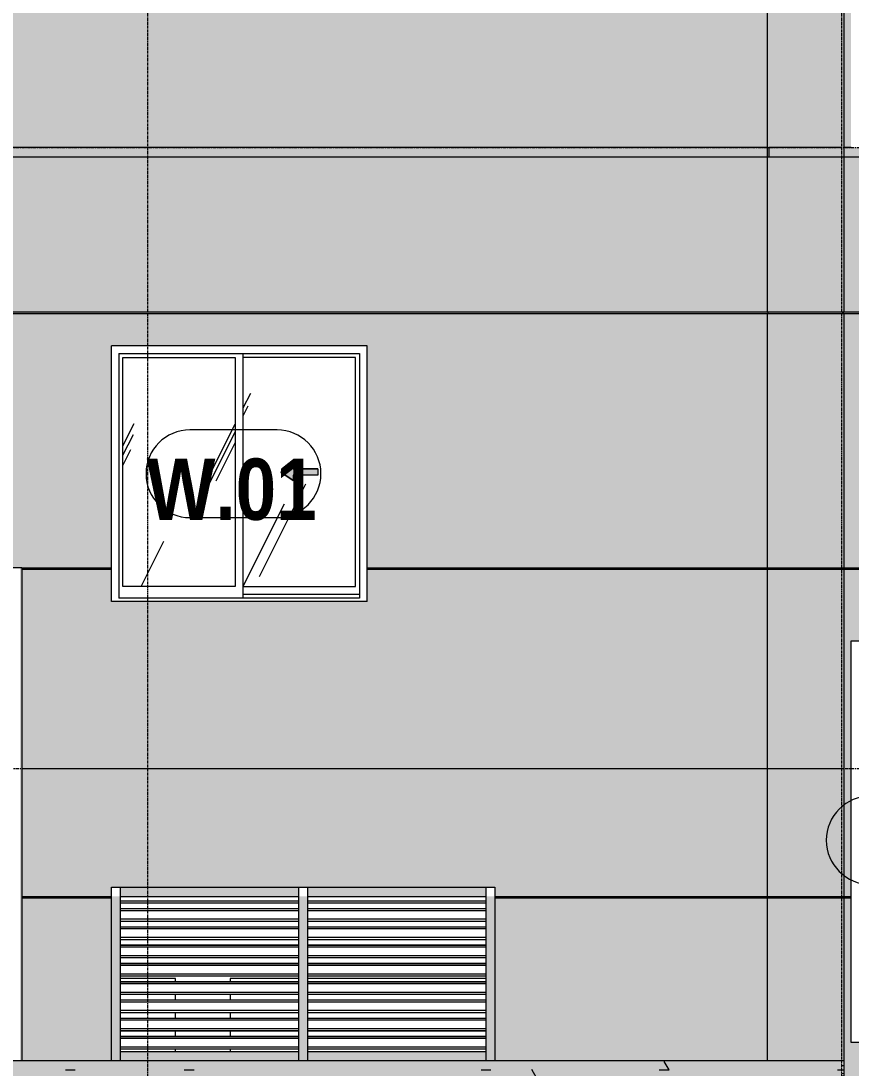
# Model space of a CAD drawing. Header units: millimetres. Extents: x -134153 to 99383, y -5233 to 35400.
# Drawn here: x -122747 to -118203, y 560 to 6294 of the extents above; entities that cross this region are included whole.
import ezdxf

# ---------------------------------------------------------------- set-up
doc = ezdxf.new("R2010")
doc.units = ezdxf.units.MM
for name, pattern in [('1 NÉT CALL OUT', [6, 3, -3]), ('Centre', [31.75, 6.35, -4.7625, 15.875, -4.7625]), ('Grid Line', [22.225, 12.7, -3.175, 3.175, -3.175])]:
    doc.linetypes.add(name, pattern=pattern)
for name, color, linetype, lineweight in [('A-DETL-GENF', 92, 'Continuous', 9), ('A-DETL-GENF-1', 92, '1 NÉT CALL OUT', 9), ('A-DOOR-IDEN', 31, 'Continuous', 9), ('A-FLOR-LEVL-2', 51, 'Centre', 9), ('A-GLAZ', 151, 'Continuous', 9), ('A-GLAZ-3', 7, '1 NÉT CALL OUT', 9), ('A-GLAZ-CWMG', 51, 'Continuous', 9), ('A-GLAZ-IDEN', 152, 'Continuous', 9), ('A-WALL', 113, 'Continuous', 9), ('A-WALL-PATT', 111, 'Continuous', 9), ('A-WALL-PATT-2', 111, 'Continuous', 5), ('I-WALL', 2, 'Continuous', 9), ('S-GRID-1', 1, 'Grid Line', 9)]:
    doc.layers.add(name, color=color, linetype=linetype, lineweight=lineweight)
doc.styles.add('Arial_B_1', font='arialbd_0.ttf', dxfattribs={"width": 0.85, "height": 336})
pattern_1 = [(63.435, (-79954.8, 1311.3), (-0.002, 1625.6), [567.96, -3066.99]), (63.435, (-81580.4, 1311.3), (-0.002, 1625.6), [567.96, -3066.99]), (63.435, (-79176.65, 1625.35), (-0.002, 1625.6), [567.96, -3066.99]), (63.435, (-80802.25, 1625.35), (-0.002, 1625.6), [567.96, -3066.99]), (63.435, (-79294.4, 1514.5), (-0.002, 1625.6), [567.96, -3066.99]), (63.435, (-80920, 1514.5), (-0.002, 1625.6), [567.96, -3066.99]), (63.435, (-79414.5, 2149.4), (-0.002, 1625.6), [276.055, -3358.896]), (63.435, (-81040.1, 2149.4), (-0.002, 1625.6), [276.055, -3358.896]), (63.435, (-79493, 2051.15), (-0.002, 1625.6), [567.96, -3066.99]), (63.435, (-81118.6, 2051.15), (-0.002, 1625.6), [567.96, -3066.99]), (63.435, (-79479.15, 2121.7), (-0.002, 1625.6), [567.96, -3066.99]), (63.435, (-81104.76, 2121.7), (-0.002, 1625.6), [567.96, -3066.99]), (63.435, (-80135, 1812.2), (-0.002, 1625.6), [567.96, -3066.99]), (63.435, (-81760.6, 1812.2), (-0.002, 1625.6), [567.96, -3066.99]), (63.435, (-80121.15, 1895.35), (-0.002, 1625.6), [567.96, -3066.99]), (63.435, (-81746.75, 1895.35), (-0.002, 1625.6), [567.96, -3066.99]), (63.435, (-80117.4, 1955.3), (-0.002, 1625.6), [567.96, -3066.99]), (63.435, (-81743, 1955.3), (-0.002, 1625.6), [567.96, -3066.99])]
pattern_2 = [(0, (-81864.44, 1200), (1300.48, 325.12), [53.645, -921.715, 53.645, -6123.635]), (0, (-81864.44, 1200), (1300.48, 325.12), [-1029.005, -921.715, 53.645, -1897.075, -3251.2]), (0, (-81864.44, 1200), (1300.48, 325.12), [-3901.44, 53.645, -921.715, 53.645, -2222.195]), (0, (-81864.44, 1200), (1300.48, 325.12), [-4930.445, -596.595, 53.645, -1571.955]), (120, (-81376.76, 1362.56), (-931.8022, 963.6887), [53.645, -921.715, -6177.28]), (120, (-81376.76, 1362.56), (-931.8022, 963.6887), [-975.36, 53.645, -921.715, -5201.92]), (120, (-81376.76, 1362.56), (-931.8022, 963.6887), [-1950.72, 53.645, -1897.075, -3251.2]), (120, (-81376.76, 1362.56), (-931.8022, 963.6887), [-3901.44, 53.645, -921.715, -2275.84]), (120, (-81376.76, 1362.56), (-931.8022, 963.6887), [-4876.8, 53.645, -596.595, -1625.6]), (120, (-81376.76, 1362.56), (-931.8022, 963.6887), [-5527.04, 53.645, -1571.955]), (240, (-81214.2, 2012.8), (-368.6778, -1288.8087), [53.645, -921.715, -6177.28]), (240, (-81214.2, 2012.8), (-368.6778, -1288.8087), [-975.36, 53.645, -921.715, -5201.92]), (240, (-81214.2, 2012.8), (-368.6778, -1288.8087), [-1950.72, 53.645, -1897.075, -3251.2]), (240, (-81214.2, 2012.8), (-368.6778, -1288.8087), [-3901.44, 53.645, -921.715, -2275.84]), (240, (-81214.2, 2012.8), (-368.6778, -1288.8087), [-4876.8, 53.645, -596.595, -1625.6]), (240, (-81214.2, 2012.8), (-368.6778, -1288.8087), [-5527.04, 53.645, -1571.955])]
pattern_3 = [(349.695, (-118058.59, 869.39), (3657.59817, -609.61005), [68.155, -6747.38]), (0, (-117991.53, 857.2), (609.6, 609.6), [67.056, -542.544]), (18.435, (-117924.48, 857.2), (1219.199, 609.6016), [57.83, -1869.893]), (172.875, (-117869.61, 875.49), (4267.1994, -609.5991), [49.148, -4865.604]), (174.806, (-117918.38, 881.584), (6096.00395, -609.5547), [67.333, -6665.92]), (194.036, (-117985.44, 887.68), (-1828.8022, -609.5924), [75.403, -2438.042]), (9.462, (-118009.82, 869.39), (3048.005, 609.5835), [37.08, -3670.97]), (353.66, (-117973.244, 875.49), (-4876.8008, 609.5835), [55.202, -5464.96]), (185.711, (-117918.38, 869.39), (-5486.3951, -609.63944), [61.264, -6065.14]), (168.69, (-117979.34, 863.3), (2438.4, -609.6026), [31.084, -3077.28]), (354.806, (-118113.45, 863.296), (-6096.00395, 609.5547), [67.333, -6665.92]), (348.69, (-118046.4, 857.2), (-2438.4, 609.6026), [62.167, -3046.194]), (0, (-117985.44, 845), (609.6, 609.6), [73.15, -536.45]), (20.556, (-117912.284, 845.01), (3048.0001, 1219.197), [52.084, -5156.34]), (3.814, (-117863.516, 863.296), (8534.40115, 609.5889), [91.643, -9072.654]), (354.806, (-117772.076, 869.39), (-6096.00395, 609.5547), [67.333, -6665.92]), (0, (-117705, 863.3), (609.6, 609.6), [67.056, -542.544]), (5.194, (-118247.564, 863.296), (6096.00395, 609.5547), [67.333, -6665.92]), (354.806, (-118180.51, 869.39), (-6096.00395, 609.5547), [67.333, -6665.92]), (0, (-118247.56, 875.5), (609.6, 609.6), [36.576, -573.024]), (5.194, (-118210.99, 875.49), (6096.00395, 609.5547), [67.333, -6665.92]), (0, (-118143.93, 881.6), (609.6, 609.6), [60.96, -548.64]), (10.305, (-118082.97, 881.584), (-3657.59817, -609.61005), [68.155, -6747.38]), (5.194, (-118015.916, 893.776), (6096.00395, 609.5547), [67.333, -6665.92]), (354.806, (-117948.86, 899.87), (-6096.00395, 609.5547), [67.333, -6665.92]), (354.806, (-117881.804, 893.776), (-6096.00395, 609.5547), [67.333, -6665.92]), (351.87, (-117814.75, 887.68), (-3657.6004, 609.5929), [86.21, -4224.312]), (0, (-117729.4, 875.5), (609.6, 609.6), [91.44, -518.16]), (347.471, (-117753.79, 509.73), (3047.9989, -609.61085), [56.202, -5564.033]), (354.289, (-117698.924, 497.536), (-5486.3951, 609.63944), [61.264, -6065.14]), (8.13, (-117753.79, 509.73), (3657.6004, 609.5929), [43.105, -4267.418]), (9.462, (-117711.12, 515.82), (3048.005, 609.5835), [74.16, -3633.892]), (0, (-118247.56, 528), (609.6, 609.6), [73.15, -536.45]), (350.538, (-118174.41, 528.02), (-3048.005, 609.5835), [37.08, -3670.97]), (201.801, (-118137.84, 521.92), (1828.8045, 609.5868), [32.828, -3249.968]), (192.995, (-118168.316, 509.73), (5486.39314, 1219.23746), [81.33, -8051.747]), (352.875, (-117686.73, 509.73), (-4267.1994, 609.5991), [49.148, -4865.604]), (7.125, (-117686.73, 509.73), (4267.1994, 609.5991), [49.148, -4865.604]), (0, (-118247.56, 515.8), (609.6, 609.6), [48.77, -560.83]), (194.036, (-118198.8, 515.82), (-1828.8022, -609.5924), [50.27, -2463.177]), (356.633, (-118113.452, 534.112), (-9753.59439, 609.69188), [103.81, -10277.302]), (357.709, (-118009.82, 528.016), (-14630.39665, 609.69909), [152.522, -15099.665]), (3.18, (-117857.42, 521.92), (10363.19831, 609.63121), [109.897, -10879.823]), (9.462, (-117747.69, 528.02), (3048.005, 609.5835), [111.242, -3596.81]), (10.305, (-118247.564, 473.15), (-3657.59817, -609.61005), [68.155, -6747.38]), (15.945, (-118180.51, 485.34), (-2438.4042, -609.5832), [88.76, -4349.196]), (0, (-118095.16, 509.7), (609.6, 609.6), [79.25, -530.35]), (351.87, (-118015.92, 509.73), (-3657.6004, 609.5929), [86.21, -4224.312]), (3.576, (-117930.572, 497.536), (9144.00297, 609.5468), [97.726, -9674.906]), (351.254, (-117833.036, 503.63), (4267.20096, -609.58783), [80.18, -7937.856]), (345.964, (-117753.79, 491.44), (-1828.8022, 609.5924), [75.403, -2438.042]), (0, (-117680.64, 473.15), (609.6, 609.6), [42.67, -566.93]), (174.806, (-118113.45, 534.11), (6096.00395, -609.5547), [134.665, -6598.587]), (355.236, (-118247.564, 570.69), (-6705.59647, 609.64143), [146.81, -7193.745]), (0, (-118101.26, 558.5), (609.6, 609.6), [140.21, -469.39]), (4.086, (-117961.05, 558.496), (7924.79503, 609.65274), [171.123, -8385.02]), (0, (-117790.36, 570.7), (609.6, 609.6), [152.4, -457.2]), (7.125, (-118247.564, 442.67), (4267.1994, 609.5991), [147.443, -4767.31]), (6.34, (-118101.26, 460.96), (4876.8008, 609.5835), [110.403, -5409.758]), (357.51, (-117991.532, 473.152), (-13411.19697, 609.70439), [140.34, -13893.706]), (353.48, (-117851.324, 467.056), (-15849.59217, 1828.85517), [214.749, -21260.135]), (3.013, (-118247.564, 838.912), (10972.79715, 609.6408), [115.984, -11482.446]), (351.87, (-118131.74, 845.01), (-3657.6004, 609.5929), [129.316, -4181.208]), (357.614, (-118003.724, 826.72), (-14020.79943, 609.61372), [146.431, -14496.664]), (10.62, (-117857.42, 820.624), (-6705.59246, -1219.23973), [99.236, -9824.334]), (0, (-117759.9, 838.9), (609.6, 609.6), [121.92, -487.68]), (356.82, (-118247.564, 912.064), (-10363.19831, 609.63121), [109.897, -10879.823]), (6.009, (-118137.836, 905.968), (-6095.99899, -609.59918), [116.464, -11529.93]), (6.71, (-118022.012, 918.16), (-5486.39734, -609.61573), [104.346, -10330.325]), (354.289, (-117918.38, 930.35), (-5486.3951, 609.63944), [122.528, -6003.877]), (347.905, (-117796.46, 918.16), (-5486.39487, 1219.22295), [87.28, -8640.862]), (9.462, (-117711.12, 899.87), (3048.005, 609.5835), [74.16, -3633.892]), (3.814, (-118247.564, 796.24), (8534.40115, 609.5889), [91.643, -9072.654]), (347.196, (-118156.124, 802.336), (-7924.80896, 1828.76326), [137.532, -13615.67]), (0, (-118022, 771.86), (609.6, 609.6), [152.4, -457.2]), (5.44, (-117869.612, 771.856), (-6705.60249, -609.56085), [128.595, -12730.932]), (6.71, (-117741.596, 784.048), (-5486.39734, -609.61573), [104.346, -10330.325]), (0, (-118247.56, 954.74), (609.6, 609.6), [103.63, -505.97]), (8.13, (-118143.93, 954.74), (3657.6004, 609.5929), [172.42, -4138.102]), (357.614, (-117973.244, 979.12), (-14020.79943, 609.61372), [146.431, -14496.664]), (354.472, (-117826.94, 973.024), (12801.59101, -1219.3029), [189.859, -18796.025]), (6.843, (-118247.564, 400), (-10363.19504, -1219.24128), [153.494, -15195.842]), (0, (-118095.16, 418.3), (609.6, 609.6), [170.69, -438.91]), (356.348, (-117924.476, 418.288), (-18897.604963, 1219.126665), [287.095, -28422.422]), (0, (-118247.56, 613.36), (609.6, 609.6), [146.304, -463.296]), (4.764, (-118101.26, 613.36), (6705.59647, 609.64143), [146.81, -7193.745]), (358.152, (-117954.956, 625.552), (-18287.99624, 609.724117), [189.074, -18718.355]), (357.274, (-117765.98, 619.456), (-12192.00424, 609.53415), [128.161, -12687.945]), (354.806, (-118247.564, 710.896), (-6096.00395, 609.5547), [134.665, -6598.587]), (0, (-118113.45, 698.7), (609.6, 609.6), [195.07, -414.53]), (1.909, (-117918.38, 698.704), (17678.40105, 609.55323), [182.982, -18115.176]), (3.576, (-117735.5, 704.8), (9144.00297, 609.5468), [97.726, -9674.906])]

# ---------------------------------------------------------------- blocks, each defined once
blk = doc.blocks.new('1_FAMILY RVT - W01-WxH 1400x1400xmm-V1-TKCS_MẶT ĐỨNG HƯỚNG BẮC')
at = {"layer": 'A-DETL-GENF-1'}
blk.add_hatch(color=256, dxfattribs=at).paths.add_polyline_path([(-121257.1, 3776.5), (-121257.1, 3807), (-121121.7, 3807), (-121121.7, 3840.9), (-121257.1, 3840.9), (-121257.1, 3871.4), (-121324.9, 3823.9)])
at = {"layer": 'A-GLAZ'}
h = blk.add_hatch(dxfattribs=at)
h.set_pattern_fill('FP_1', color=256, style=0, pattern_type=2)
h.set_pattern_definition(pattern_1)
h.paths.add_polyline_path([(-121574.9, 3197), (-121574.9, 4450.9), (-122189.1, 4450.9), (-122189.1, 3197), (-121840.9, 3197)])
h = blk.add_hatch(dxfattribs=at)
h.set_pattern_fill('FP_1', color=256, style=0, pattern_type=2)
h.set_pattern_definition(pattern_1)
h.paths.add_polyline_path([(-121530.4, 3197), (-120916.1, 3197), (-120916.1, 4450.9), (-121530.4, 4450.9), (-121530.4, 3204.9)])
h.paths.add_polyline_path([(-121257.1, 3776.5), (-121324.9, 3823.9), (-121257.1, 3871.4), (-121257.1, 3840.9), (-121121.7, 3840.9), (-121121.7, 3807), (-121257.1, 3807)])
at = {"layer": 'A-DETL-GENF'}
for p, q in [((-121324.9, 3823.9), (-121257.1, 3871.4)), ((-121324.9, 3823.9), (-121257.1, 3871.4)), ((-121257.1, 3871.4), (-121257.1, 3840.9)), ((-121257.1, 3871.4), (-121257.1, 3840.9)), ((-121324.9, 3823.9), (-121257.1, 3776.5)), ((-121257.1, 3776.5), (-121324.9, 3823.9)), ((-121121.7, 3840.9), (-121257.1, 3840.9)), ((-121257.1, 3840.9), (-121121.7, 3840.9)), ((-121257.1, 3807), (-121257.1, 3776.5)), ((-121121.7, 3807), (-121257.1, 3807)), ((-121257.1, 3807), (-121257.1, 3776.5)), ((-121121.7, 3807), (-121257.1, 3807)), ((-121121.7, 3840.9), (-121121.7, 3807)), ((-121121.7, 3840.9), (-121121.7, 3807))]:
    blk.add_line(p, q, dxfattribs=at)
at = {"layer": 'A-GLAZ'}
for p, q in [((-120852.6, 4514.4), (-122252.6, 4514.4)), ((-122252.6, 3114.4), (-122252.6, 4514.4)), ((-122211.7, 4473.5), (-122211.7, 3133.5)), ((-122211.7, 4473.5), (-120893.6, 4473.5)), ((-121530.4, 3133.5), (-121530.4, 4473.5)), ((-120893.6, 4473.5), (-120893.6, 3133.5)), ((-120852.6, 3114.4), (-120852.6, 4514.4)), ((-122189.1, 4450.9), (-121574.9, 4450.9)), ((-122189.1, 3197), (-122189.1, 4450.9)), ((-121574.9, 4450.9), (-121574.9, 3197)), ((-120916.1, 4450.9), (-121530.4, 4450.9)), ((-120916.1, 3197), (-120916.1, 4450.9)), ((-121574.9, 3197), (-122189.1, 3197)), ((-121530.4, 3197), (-120916.1, 3197)), ((-120852.6, 3114.4), (-122252.6, 3114.4)), ((-120893.6, 3133.5), (-122211.7, 3133.5)), ((-120893.6, 3152.5), (-121530.4, 3152.5)), ((-120893.6, 3152.5), (-121530.4, 3152.5))]:
    blk.add_line(p, q, dxfattribs=at)
blk = doc.blocks.new('Rectangular Mullion - 50 x 100mm-3089702-TKCS_MẶT ĐỨNG HƯỚNG BẮC')
at = {"layer": 'A-GLAZ-CWMG'}
blk.add_hatch(color=256, dxfattribs=at).paths.add_polyline_path([(-120254.4, 1500), (-120202.6, 1500), (-120202.6, 1550), (-121177.5, 1549), (-121177.5, 1500), (-121047.7, 1500)])
for p, q in [((-121177.5, 1500), (-121177.5, 1550)), ((-120202.6, 1550), (-120202.6, 1500)), ((-121177.5, 1500), (-120202.6, 1500))]:
    blk.add_line(p, q, dxfattribs=at)
blk = doc.blocks.new('Rectangular Mullion - 50 x 100mm-3089703-TKCS_MẶT ĐỨNG HƯỚNG BẮC')
at = {"layer": 'A-GLAZ-CWMG'}
blk.add_hatch(color=256, dxfattribs=at).paths.add_polyline_path([(-121444.3, 600), (-121227.5, 600), (-121227.5, 650), (-122202.5, 650), (-122202.5, 600), (-121840.9, 600)])
for p, q in [((-122202.5, 600), (-122202.5, 650)), ((-121227.5, 650), (-122202.5, 650)), ((-121227.5, 650), (-121227.5, 600))]:
    blk.add_line(p, q, dxfattribs=at)
blk = doc.blocks.new('Rectangular Mullion - 50 x 100mm-3089665-TKCS_MẶT ĐỨNG HƯỚNG BẮC')
at = {"layer": 'A-GLAZ-CWMG'}
blk.add_hatch(color=256, dxfattribs=at).paths.add_polyline_path([(-120152.564287, 600), (-120152.564287, 700), (-120202.564287, 700), (-120202.564287, 600)])
blk.add_line((-120202.564287, 700), (-120202.564287, 600), dxfattribs=at)
blk = doc.blocks.new('Rectangular Mullion - 50 x 100mm-3089666-TKCS_MẶT ĐỨNG HƯỚNG BẮC')
at = {"layer": 'A-GLAZ-CWMG'}
blk.add_hatch(color=256, dxfattribs=at).paths.add_polyline_path([(-120152.564287, 700), (-120152.564287, 800), (-120202.564287, 800), (-120202.564287, 700)])
blk.add_line((-120202.564287, 800), (-120202.564287, 700), dxfattribs=at)
blk = doc.blocks.new('Rectangular Mullion - 50 x 100mm-3089669-TKCS_MẶT ĐỨNG HƯỚNG BẮC')
at = {"layer": 'A-GLAZ-CWMG'}
blk.add_hatch(color=256, dxfattribs=at).paths.add_polyline_path([(-122252.5, 600), (-122202.5, 600), (-122202.5, 700), (-122252.5, 700)])
blk.add_line((-122202.5, 600), (-122202.5, 700), dxfattribs=at)
blk = doc.blocks.new('Rectangular Mullion - 50 x 100mm-3089670-TKCS_MẶT ĐỨNG HƯỚNG BẮC')
at = {"layer": 'A-GLAZ-CWMG'}
blk.add_hatch(color=256, dxfattribs=at).paths.add_polyline_path([(-122202.5, 700), (-122202.5, 800), (-122252.5, 800), (-122252.5, 700)])
blk.add_line((-122202.5, 700), (-122202.5, 800), dxfattribs=at)
blk = doc.blocks.new('Rectangular Mullion - MULLION LA SACH-3089704-TKCS_MẶT ĐỨNG HƯỚNG BẮC')
at = {"layer": 'A-GLAZ-CWMG'}
for p, q in [((-122202.5, 734.3), (-121227.5, 734.3)), ((-122202.5, 733.3), (-121227.5, 733.3)), ((-122202.5, 733.2), (-121227.5, 733.2)), ((-122202.5, 723.5), (-121227.5, 723.5)), ((-122202.5, 676.5), (-121227.5, 676.5)), ((-122202.5, 665), (-121227.5, 665)), ((-122202.5, 664.8), (-121227.5, 664.8))]:
    blk.add_line(p, q, dxfattribs=at)
blk = doc.blocks.new('Rectangular Mullion - MULLION LA SACH-V132-TKCS_MẶT ĐỨNG HƯỚNG BẮC')
at = {"layer": 'A-GLAZ-CWMG'}
for p, q in [((-122202.5, 1476.5), (-121227.5, 1476.5)), ((-122202.5, 1465), (-121227.5, 1465)), ((-122202.5, 1464.8), (-121227.5, 1464.8))]:
    blk.add_line(p, q, dxfattribs=at)
blk = doc.blocks.new('Rectangular Mullion - 50 x 100mm-3089657-TKCS_MẶT ĐỨNG HƯỚNG BẮC')
at = {"layer": 'A-GLAZ-CWMG'}
blk.add_hatch(color=256, dxfattribs=at).paths.add_polyline_path([(-121177.5, 600), (-121177.5, 700), (-121227.5, 700), (-121227.5, 600)])
for p, q in [((-121227.5, 700), (-121227.5, 600)), ((-121177.5, 600), (-121177.5, 700))]:
    blk.add_line(p, q, dxfattribs=at)
blk = doc.blocks.new('Rectangular Mullion - 50 x 100mm-3089658-TKCS_MẶT ĐỨNG HƯỚNG BẮC')
at = {"layer": 'A-GLAZ-CWMG'}
blk.add_hatch(color=256, dxfattribs=at).paths.add_polyline_path([(-121177.5, 700), (-121177.5, 800), (-121227.5, 800), (-121227.5, 700)])
for p, q in [((-121227.5, 800), (-121227.5, 700)), ((-121177.5, 700), (-121177.5, 800))]:
    blk.add_line(p, q, dxfattribs=at)
blk = doc.blocks.new('SSA-WINDOW TAG - 10-2062020-TKCS_MẶT ĐỨNG HƯỚNG BẮC')
at = {"layer": 'A-GLAZ-IDEN'}
for p, q in [((-121345.064287, 10854.4), (-121822.564287, 10854.4)), ((-121822.564287, 10374.4), (-121345.064287, 10374.4))]:
    blk.add_line(p, q, dxfattribs=at)
for centre, start, end in [((-121822.564287, 10614.4), 90, 270), ((-121345.064287, 10614.4), 270, 90)]:
    blk.add_arc(centre, 240, start, end, dxfattribs=at)
blk = doc.blocks.new('STN_Door Tag - STN_Door Tag-1788670-TKCS_MẶT ĐỨNG HƯỚNG BẮC')
at = {"layer": 'A-DOOR-IDEN'}
for p, q in [((-102166.7, 10689.1), (-101078.6, 10689.1)), ((-102166.7, 10206.1), (-101078.6, 10206.1))]:
    blk.add_line(p, q, dxfattribs=at)
for centre, start, end in [((-102166.7, 10447.6), 90, 270), ((-101078.6, 10447.6), 270, 90)]:
    blk.add_arc(centre, 241.5, start, end, dxfattribs=at)

msp = doc.modelspace()

# ---------------------------------------------------------------- hatches: boundary and pattern name
at = {"layer": 'A-WALL-PATT'}
h = msp.add_hatch(dxfattribs=at)
h.set_pattern_fill('FP_12', color=256, style=0, pattern_type=2)
h.set_pattern_definition(pattern_2)
h.paths.add_polyline_path([(-118667.8, 500), (-118252.6, 500), (-118252.6, 600), (-124801.6, 600), (-124801.6, 500), (-120254.4, 500)])
h = msp.add_hatch(dxfattribs=at)
h.set_pattern_fill('FP_22', color=256, style=0, pattern_type=2)
h.set_pattern_definition(pattern_3)
h.paths.add_polyline_path([(-118667.8, 500), (-118252.6, 500), (-118252.6, 600), (-124801.6, 600), (-124801.6, 500), (-120254.4, 500)])
h = msp.add_hatch(dxfattribs=at)
h.set_pattern_fill('FP_12', color=256, style=0, pattern_type=2)
h.set_pattern_definition(pattern_2)
h.paths.add_polyline_path([(-118242.6, 500), (-118242.6, 600), (-118252.6, 600), (-118252.6, 500)])
h = msp.add_hatch(dxfattribs=at)
h.set_pattern_fill('FP_22', color=256, style=0, pattern_type=2)
h.set_pattern_definition(pattern_3)
h.paths.add_polyline_path([(-118242.6, 500), (-118242.6, 600), (-118252.6, 600), (-118252.6, 500)])
at = {"layer": 'A-WALL-PATT-2'}
h = msp.add_hatch(color=256, dxfattribs=at)
h.paths.add_polyline_path([(-127262.6, 5550), (-118662.6, 5550), (-118662.6, 8950), (-127262.6, 8950), (-127262.6, 7620.9)])
h.paths.add_polyline_path([(-122211.6, 6514.4), (-122252.6, 6514.4), (-122252.6, 7914.4), (-120852.6, 7914.4), (-120852.6, 6514.4), (-121840.9, 6514.4)])
for points in [[(-118252.6, 5550), (-118252.6, 8950), (-118662.6, 8950), (-118662.6, 5550)], [(-118242.6, 5550), (-118242.6, 8950), (-118252.6, 8950), (-118252.6, 5550)], [(-118662.6, 4690), (-118658.6, 4690.3), (-118658.6, 4700), (-127252.6, 4700), (-127252.6, 4690), (-118662.7, 4690)], [(-118652.6, 4690), (-118252.6, 4690), (-118252.6, 4700), (-118658.6, 4700), (-118658.6, 4690)], [(-118252.6, 4690), (-118246.6, 4690), (-118246.6, 4700), (-118252.6, 4700)], [(-118246.6, 4690), (-118242.6, 4690), (-118242.6, 4700), (-118246.6, 4700)], [(-114962.7, 4690), (-114962.6, 4690), (-114962.6, 4700), (-118242.6, 4700), (-118242.6, 4690), (-115494.6, 4690)], [(-122752.5, 600), (-122742.5, 600), (-122742.5, 3300), (-122752.5, 3300), (-122752.5, 997)], [(-118662.6, 3290), (-118658.6, 3290.3), (-118658.6, 3300), (-120852.6, 3300), (-120852.6, 3290), (-118667.8, 3290)], [(-118252.6, 3290), (-118252.6, 3300), (-118658.6, 3300), (-118658.6, 3290)], [(-118246.6, 3290), (-118246.6, 3300), (-118252.6, 3300), (-118252.6, 3290)], [(-118246.6, 3290), (-118242.6, 3290), (-118243.6, 3300), (-118246.6, 3300), (-118246.6, 3291.2)], [(-115002.6, 3290), (-114962.6, 3290), (-114962.6, 3300), (-118242.6, 3300), (-118242.6, 3290), (-115494.6, 3290)], [(-120152.6, 1490), (-118666.6, 1490), (-118667.8, 1500), (-120152.6, 1500)], [(-118658.6, 1490), (-118252.6, 1490), (-118252.6, 1500), (-118658.6, 1500)], [(-118246.6, 1490), (-118246.6, 1500), (-118252.6, 1500), (-118252.6, 1490)], [(-118242.6, 1490), (-118202.6, 1490), (-118202.6, 1500), (-118246.6, 1500), (-118246.5, 1490), (-118243.1, 1490)]]:
    msp.add_hatch(color=256, dxfattribs=at).paths.add_polyline_path(points)
h = msp.add_hatch(color=256, dxfattribs=at)
h.paths.add_polyline_path([(-115002.6, 5550), (-114962.6, 5550), (-114962.6, 8950), (-118242.6, 8950), (-118242.6, 5550), (-115043.5, 5550)])
h.paths.add_polyline_path([(-117874.5, 5600), (-118202.6, 5600), (-118202.6, 6600), (-115002.6, 6600), (-115002.6, 5600), (-117081.2, 5600)])
h = msp.add_hatch(color=256, dxfattribs=at)
h.paths.add_polyline_path([(-127252.6, 2200), (-125162.5, 2200), (-125162.5, 3290), (-127252.6, 3290), (-127252.6, 2652.9)])
h.paths.add_polyline_path([(-121840.9, 2200), (-118662.6, 2200), (-118662.6, 3290), (-120852.6, 3290), (-120852.6, 3114.4), (-122252.6, 3114.4), (-122252.6, 3290), (-122742.5, 3290), (-122742.5, 2200), (-122211.7, 2200)])
h.paths.add_polyline_path([(-123002.5, 2400), (-122952.5, 2400), (-122952.5, 2500), (-123002.5, 2500), (-123002.5, 2464.8), (-123927.5, 2464.8), (-123927.5, 2450), (-123002.5, 2450)])
h.paths.add_polyline_path([(-124220.8, 2450), (-123977.5, 2450), (-123977.5, 2464.8), (-124902.5, 2464.8), (-124902.5, 2450), (-124716.2, 2450)])
h.paths.add_polyline_path([(-123135.3, 2534.3), (-123002.5, 2534.3), (-123002.5, 2564.8), (-123927.5, 2564.8), (-123927.5, 2534.3), (-123427.5, 2534.3)])
h.paths.add_polyline_path([(-124902.5, 2534.3), (-123977.5, 2534.3), (-123977.5, 2564.8), (-124902.5, 2564.8)])
h.paths.add_polyline_path([(-123927.5, 2634.3), (-123002.5, 2634.3), (-123002.5, 2664.8), (-123927.5, 2664.8), (-123927.5, 2652.9)])
h.paths.add_polyline_path([(-124813, 2634.3), (-123977.5, 2634.3), (-123977.5, 2664.8), (-124902.5, 2664.8), (-124902.5, 2634.3), (-124877.6, 2634.3)])
h.paths.add_polyline_path([(-123035.3, 2734.3), (-123002.5, 2734.3), (-123002.5, 2764.8), (-123927.5, 2764.8), (-123927.5, 2734.3), (-123427.5, 2734.3)])
h.paths.add_polyline_path([(-124330.8, 2734.3), (-123977.5, 2734.3), (-123977.5, 2764.8), (-124902.5, 2764.8), (-124902.5, 2734.3)])
h.paths.add_polyline_path([(-123977.5, 2800), (-123927.5, 2800), (-123927.5, 2834.3), (-123002.5, 2834.3), (-123002.5, 2850), (-123927.5, 2850), (-123927.5, 2900), (-123977.5, 2900), (-123977.5, 2850), (-124902.5, 2850), (-124902.5, 2900), (-124952.5, 2900), (-124952.5, 2800), (-124902.5, 2800), (-124902.5, 2834.3), (-123977.5, 2833.2), (-123977.5, 2823.5)])
h.paths.add_polyline_path([(-120852.6, 3300), (-118662.6, 3300), (-118662.6, 4690), (-127252.6, 4690), (-127252.6, 3300), (-122252.6, 3300), (-122252.6, 4514.4), (-120852.6, 4514.4), (-120852.6, 4473.5)])
h.paths.add_polyline_path([(-118662.6, 4700), (-118662.6, 5600), (-127252.6, 5600), (-127252.6, 4700), (-118667.8, 4700)])
h = msp.add_hatch(color=256, dxfattribs=at)
h.paths.add_polyline_path([(-118252.6, 2200), (-118252.6, 3290), (-118662.6, 3290), (-118662.6, 2200)])
h.paths.add_polyline_path([(-118662.6, 3300), (-118252.6, 3300), (-118252.6, 4690), (-118662.6, 4690)])
h.paths.add_polyline_path([(-118252.6, 4700), (-118252.6, 5600), (-118652.6, 5600), (-118652.6, 5550), (-118662.6, 5550), (-118662.6, 4700)])
h = msp.add_hatch(color=256, dxfattribs=at)
h.paths.add_polyline_path([(-117983.6, 2914), (-117879.4, 2912.4), (-117879.5, 2902.9), (-117879.9, 2900.5), (-117984.6, 2902.2), (-117988.7, 2907.5), (-117983.9, 2913.6)])
h.paths.add_polyline_path([(-115221.5, 2901), (-115325.7, 2902.6), (-115325.7, 2912.1), (-115325.4, 2914.5), (-115220.5, 2912.8), (-115217, 2906.7), (-115221.2, 2901.4)])
h.paths.add_polyline_path([(-118242.6, 2200), (-118202.6, 2200), (-118202.6, 2900), (-118008.3, 2901), (-118006.5, 2914), (-117986, 2912.8), (-117992.8, 2909), (-117991.8, 2907.5), (-117991.8, 2904.7), (-117990, 2904.4), (-117983.6, 2901), (-116912.6, 2900), (-116912.6, 2200), (-116292.6, 2200), (-116292.6, 2900), (-115220.7, 2901.4), (-115211.9, 2905.3), (-115212.3, 2909), (-115213.4, 2910.3), (-115215.1, 2910.6), (-115221.5, 2914), (-115196.8, 2912.8), (-115198.6, 2901), (-115002.6, 2900), (-115002.6, 2200), (-114962.6, 2200), (-114962.6, 3290), (-118242.6, 3290), (-118242.6, 2652.9)])
h.paths.add_polyline_path([(-115541.3, 2900.5), (-115541.3, 2914.5), (-115555, 2915.5), (-115555, 2918.5), (-115517.8, 2918.5), (-115517.8, 2915.5), (-115525.5, 2914.5), (-115527, 2911), (-115525.7, 2907.5), (-115525, 2905.7), (-115527.1, 2900.5), (-115531.6, 2900.5), (-115533.3, 2900.5), (-115541.1, 2900.5)])
h.paths.add_polyline_path([(-117670.5, 2900.5), (-117673, 2900.5), (-117674, 2900.5), (-117679.7, 2900.5), (-117678.2, 2904), (-117679.5, 2907.5), (-117680.2, 2909.3), (-117680.2, 2914.5), (-117687.4, 2915.5), (-117687.4, 2918.5), (-117650.1, 2918.5), (-117650.1, 2915.5), (-117664.1, 2914.5), (-117665.3, 2900.5), (-117670, 2900.5)])
h.paths.add_polyline_path([(-115343.1, 2902.3), (-115343.1, 2904), (-115343.3, 2911.7), (-115342.9, 2912.7), (-115325.9, 2911.7), (-115325.9, 2903.3), (-115326.2, 2902.3), (-115343.1, 2902.3)])
h.paths.add_polyline_path([(-117862.1, 2902.3), (-117879.2, 2903.3), (-117879.2, 2911.7), (-117878.9, 2912.7), (-117862, 2911), (-117861.8, 2903.3), (-117862, 2902.3)])
h.paths.add_polyline_path([(-117860.7, 2902.5), (-117861.9, 2905), (-117861.1, 2912.3), (-117860.7, 2912.5), (-117695.2, 2909.7), (-117695.7, 2906), (-117696, 2903.5), (-117832.7, 2902.7)])
h.paths.add_polyline_path([(-115344.4, 2902.5), (-115509.9, 2905.3), (-115509.5, 2909), (-115509.2, 2911.5), (-115343.5, 2911), (-115343.7, 2903.2), (-115344.1, 2902.7)])
h.paths.add_polyline_path([(-117692.8, 2903.5), (-117692.8, 2911.5), (-117685.6, 2911), (-117683.8, 2907.5), (-117685.9, 2903.5)])
h.paths.add_polyline_path([(-115512.3, 2903.5), (-115519.5, 2904), (-115520.7, 2908.8), (-115519.2, 2911.5), (-115512.3, 2911), (-115512.3, 2904)])
h.paths.add_polyline_path([(-115512.3, 2915.5), (-115516.6, 2915.5), (-115516.6, 2918.5), (-115511.4, 2918.5), (-115511.4, 2915.5)])
h.paths.add_polyline_path([(-115511, 2915.5), (-115509.5, 2918.5), (-115491.8, 2918.5), (-115491.8, 2915.5), (-115510.6, 2915.5)])
h.paths.add_polyline_path([(-117688.5, 2915.5), (-117693.7, 2915.5), (-117692.8, 2918.5), (-117688.5, 2918.5)])
h.paths.add_polyline_path([(-115561.7, 2915.5), (-115581, 2915.5), (-115581, 2918.5), (-115561.7, 2918.5)])
h.paths.add_polyline_path([(-115538.5, 2915.5), (-115534.3, 2915.5), (-115534.3, 2917.5), (-115538.5, 2917.5)])
h.paths.add_polyline_path([(-115556.1, 2915.5), (-115561.3, 2915.5), (-115561.3, 2918.5), (-115556.1, 2918.5)])
h.paths.add_polyline_path([(-117694.1, 2915.5), (-117713.3, 2915.5), (-117713.3, 2918.5), (-117694.1, 2918.5)])
h.paths.add_polyline_path([(-117624.2, 2915.5), (-117643.4, 2915.5), (-117643.4, 2918.5), (-117624.2, 2918.5)])
h.paths.add_polyline_path([(-117670.9, 2915.5), (-117666.6, 2915.5), (-117666.6, 2917.5), (-117670.9, 2917.5)])
h.paths.add_polyline_path([(-117643.8, 2915.5), (-117649, 2915.5), (-117649, 2918.5), (-117643.8, 2918.5)])
h.paths.add_polyline_path([(-115494.6, 3300), (-114962.6, 3300), (-114962.6, 4690), (-118242.6, 4690), (-118242.6, 3300), (-117081.2, 3300)])
h.paths.add_polyline_path([(-118242.6, 4700), (-114962.6, 4700), (-114962.6, 5600), (-118242.6, 5600), (-118242.6, 5412.9)])
h = msp.add_hatch(color=256, dxfattribs=at)
h.paths.add_polyline_path([(-118242.6, 2200), (-118242.6, 3290), (-118252.6, 3290), (-118252.6, 2200)])
h.paths.add_polyline_path([(-118252.6, 3300), (-118242.6, 3300), (-118242.6, 4690), (-118252.6, 4690)])
h.paths.add_polyline_path([(-118242.6, 4700), (-118242.6, 5550), (-118252.6, 5550), (-118252.6, 4700)])
h = msp.add_hatch(color=256, dxfattribs=at)
h.paths.add_polyline_path([(-127252.6, 3290), (-125162.5, 3290), (-125162.5, 3300), (-127252.6, 3300)])
h.paths.add_polyline_path([(-122252.6, 3290), (-122252.6, 3300), (-122742.5, 3300), (-122742.5, 3290)])
h = msp.add_hatch(color=256, dxfattribs=at)
h.paths.add_polyline_path([(-127262.5, 600), (-125162.5, 600), (-125162.5, 1490), (-127262.5, 1490), (-127262.5, 997)])
h.paths.add_polyline_path([(-118662.6, 600), (-118662.6, 1490), (-120152.6, 1490), (-120152.6, 600), (-118667.8, 600)])
h.paths.add_polyline_path([(-122742.5, 600), (-122252.5, 600), (-122252.5, 1490), (-122742.5, 1490), (-122742.5, 687)])
h.paths.add_polyline_path([(-118662.6, 1500), (-118662.6, 2200), (-122742.5, 2200), (-122742.5, 1500), (-122252.5, 1500), (-122252.5, 1550), (-120152.6, 1549), (-120152.6, 1500), (-118667.8, 1500)])
h.paths.add_polyline_path([(-125162.5, 1500), (-125162.5, 2200), (-127262.5, 2200), (-127262.5, 1500), (-125807.4, 1500)])
h = msp.add_hatch(color=256, dxfattribs=at)
h.paths.add_polyline_path([(-118587.3, 600), (-118252.6, 600), (-118252.6, 1490), (-118662.6, 1490), (-118662.6, 600)])
h.paths.add_polyline_path([(-118662.6, 1500), (-118252.6, 1500), (-118252.6, 2200), (-118662.6, 2200), (-118662.6, 1549)])
h = msp.add_hatch(color=256, dxfattribs=at)
h.paths.add_polyline_path([(-118244.4, 600), (-118242.6, 600), (-118242.6, 1490), (-118252.6, 1490), (-118252.6, 600)])
h.paths.add_polyline_path([(-118252.6, 1500), (-118242.6, 1500), (-118242.6, 2200), (-118252.6, 2200), (-118252.6, 1549)])
h = msp.add_hatch(color=256, dxfattribs=at)
h.paths.add_polyline_path([(-117592.6, 500), (-114962.6, 500), (-114962.6, 1490), (-115002.6, 1490), (-115002.6, 700), (-116292.6, 700), (-116292.6, 1490), (-116912.6, 1490), (-116912.6, 700), (-118202.6, 700), (-118202.6, 1490), (-118242.6, 1490), (-118242.6, 500), (-117799.2, 500)])
h.paths.add_polyline_path([(-116882.9, 1500), (-116292.6, 1500), (-116292.6, 2200), (-116912.6, 2200), (-116912.6, 1500)])
h.paths.add_polyline_path([(-115002.6, 1500), (-114962.6, 1500), (-114962.6, 2200), (-115002.6, 2200), (-115002.6, 2101)])
h.paths.add_polyline_path([(-118202.6, 1500), (-118202.6, 2200), (-118242.6, 2200), (-118242.6, 1500)])
h = msp.add_hatch(color=256, dxfattribs=at)
h.paths.add_polyline_path([(-122634.2, 1490), (-122252.5, 1490), (-122252.5, 1500), (-122742.5, 1500), (-122742.5, 1490)])
h.paths.add_polyline_path([(-127258.5, 1490), (-125162.5, 1490), (-125162.5, 1500), (-127258.5, 1500)])

# ---------------------------------------------------------------- linework, layer by layer
at = {"layer": 'A-FLOR-LEVL-2'}
for p, q in [((-134152.6, 5600), (-25724.3, 5600)), ((-134152.6, 2200), (-25724.3, 2200))]:
    msp.add_line(p, q, dxfattribs=at)
at = {"layer": 'A-WALL'}
for p, q in [((-118662.6, 5600), (-127252.6, 5600)), ((-118252.6, 5600), (-118652.6, 5600)), ((-118652.6, 5600), (-118652.6, 5550)), ((-118202.6, 5600), (-118242.6, 5600)), ((-127262.6, 5550), (-118652.6, 5550)), ((-118662.6, 5550), (-118662.6, 4700)), ((-118242.6, 5550), (-118242.6, 4700)), ((-127262.6, 4700), (-105062.5, 4700)), ((-105062.5, 4690), (-127262.6, 4690)), ((-118662.6, 4690), (-118662.6, 3300)), ((-118658.6, 4700), (-118658.6, 4690)), ((-118246.6, 4700), (-118246.6, 4690)), ((-118242.6, 4690), (-118242.6, 3300)), ((-122742.5, 3300), (-122252.6, 3300)), ((-122252.6, 3290), (-122742.5, 3290)), ((-120852.6, 3300), (-111852.5, 3300)), ((-111852.5, 3290), (-120852.6, 3290)), ((-118662.6, 3290), (-118662.6, 1500)), ((-118658.6, 3300), (-118658.6, 3290)), ((-118246.6, 3300), (-118246.6, 3290)), ((-118242.6, 3290), (-118242.6, 1500)), ((-118202.6, 2900), (-118006.4, 2900)), ((-118202.6, 700), (-118202.6, 2900)), ((-122742.5, 2200), (-118242.6, 2200)), ((-122252.5, 600), (-122252.5, 1550)), ((-122252.5, 1550), (-120152.6, 1550)), ((-120152.6, 1550), (-120152.6, 600)), ((-122742.5, 1500), (-122252.5, 1500)), ((-120152.6, 1500), (-118202.6, 1500)), ((-118666.6, 1500), (-118666.6, 1490)), ((-118658.6, 1500), (-118658.6, 1490)), ((-118246.6, 1500), (-118246.6, 1490)), ((-122252.5, 1490), (-122742.5, 1490)), ((-118202.6, 1490), (-120152.6, 1490)), ((-118662.6, 1490), (-118662.6, 600)), ((-118242.6, 1490), (-118242.6, 600)), ((-121901.6, 1050), (-122202.5, 1050)), ((-121901.6, 1034.3), (-121901.6, 1050)), ((-121601.6, 1050), (-121601.6, 1034.3)), ((-121227.5, 1050), (-121601.6, 1050)), ((-120202.6, 1050), (-121177.5, 1050)), ((-121901.6, 934.3), (-121901.6, 965)), ((-121601.6, 965), (-121601.6, 934.3)), ((-121901.6, 834.3), (-121901.6, 865)), ((-121601.6, 865), (-121601.6, 834.3)), ((-121901.6, 734.3), (-121901.6, 765)), ((-121601.6, 765), (-121601.6, 734.3)), ((-116912.6, 700), (-118202.6, 700)), ((-121901.6, 650), (-121901.6, 665)), ((-121601.6, 665), (-121601.6, 650)), ((-118242.6, 600), (-129811.6, 600)), ((-118242.6, 600), (-118242.6, 500))]:
    msp.add_line(p, q, dxfattribs=at)
at = {"layer": 'I-WALL'}
for p, q in [((-118662.6, 30750), (-118662.6, 5550)), ((-118242.6, 30750), (-118242.6, 5550)), ((-118652.6, 5550), (-114542.6, 5550)), ((-122742.5, 3300), (-125162.5, 3300)), ((-122742.5, 3300), (-122742.5, 600))]:
    msp.add_line(p, q, dxfattribs=at)
at = {"layer": 'S-GRID-1'}
for p, q in [((-122052.6, 207.3), (-122052.6, 30285.9)), ((-118252.6, 207.3), (-118252.6, 30285.9))]:
    msp.add_line(p, q, dxfattribs=at)

# ---------------------------------------------------------------- block references
at = {"layer": 'A-DOOR-IDEN'}
msp.add_blockref('STN_Door Tag - STN_Door Tag-1788670-TKCS_MẶT ĐỨNG HƯỚNG BẮC', (-15930, -8639.9), dxfattribs=at)
at = {"layer": 'A-GLAZ-3'}
msp.add_blockref('1_FAMILY RVT - W01-WxH 1400x1400xmm-V1-TKCS_MẶT ĐỨNG HƯỚNG BẮC', (0, 0), dxfattribs=at)
at = {"layer": 'A-GLAZ-CWMG'}
for name, p in [('Rectangular Mullion - 50 x 100mm-3089702-TKCS_MẶT ĐỨNG HƯỚNG BẮC', (-1025, 0)), ('Rectangular Mullion - 50 x 100mm-3089702-TKCS_MẶT ĐỨNG HƯỚNG BẮC', (0, 0)), ('Rectangular Mullion - 50 x 100mm-3089670-TKCS_MẶT ĐỨNG HƯỚNG BẮC', (0, 700)), ('Rectangular Mullion - 50 x 100mm-3089658-TKCS_MẶT ĐỨNG HƯỚNG BẮC', (0, 700)), ('Rectangular Mullion - 50 x 100mm-3089666-TKCS_MẶT ĐỨNG HƯỚNG BẮC', (0, 700)), ('Rectangular Mullion - MULLION LA SACH-V132-TKCS_MẶT ĐỨNG HƯỚNG BẮC', (0, 0)), ('Rectangular Mullion - MULLION LA SACH-3089704-TKCS_MẶT ĐỨNG HƯỚNG BẮC', (0, 700)), ('Rectangular Mullion - MULLION LA SACH-V132-TKCS_MẶT ĐỨNG HƯỚNG BẮC', (1025, 0)), ('Rectangular Mullion - MULLION LA SACH-3089704-TKCS_MẶT ĐỨNG HƯỚNG BẮC', (1025, 700)), ('Rectangular Mullion - 50 x 100mm-3089670-TKCS_MẶT ĐỨNG HƯỚNG BẮC', (0, 600)), ('Rectangular Mullion - 50 x 100mm-3089658-TKCS_MẶT ĐỨNG HƯỚNG BẮC', (0, 600)), ('Rectangular Mullion - 50 x 100mm-3089666-TKCS_MẶT ĐỨNG HƯỚNG BẮC', (0, 600)), ('Rectangular Mullion - MULLION LA SACH-3089704-TKCS_MẶT ĐỨNG HƯỚNG BẮC', (0, 600)), ('Rectangular Mullion - MULLION LA SACH-3089704-TKCS_MẶT ĐỨNG HƯỚNG BẮC', (1025, 600)), ('Rectangular Mullion - 50 x 100mm-3089670-TKCS_MẶT ĐỨNG HƯỚNG BẮC', (0, 500)), ('Rectangular Mullion - 50 x 100mm-3089658-TKCS_MẶT ĐỨNG HƯỚNG BẮC', (0, 500)), ('Rectangular Mullion - 50 x 100mm-3089666-TKCS_MẶT ĐỨNG HƯỚNG BẮC', (0, 500)), ('Rectangular Mullion - MULLION LA SACH-3089704-TKCS_MẶT ĐỨNG HƯỚNG BẮC', (0, 500)), ('Rectangular Mullion - MULLION LA SACH-3089704-TKCS_MẶT ĐỨNG HƯỚNG BẮC', (1025, 500)), ('Rectangular Mullion - 50 x 100mm-3089670-TKCS_MẶT ĐỨNG HƯỚNG BẮC', (0, 400)), ('Rectangular Mullion - 50 x 100mm-3089658-TKCS_MẶT ĐỨNG HƯỚNG BẮC', (0, 400)), ('Rectangular Mullion - 50 x 100mm-3089666-TKCS_MẶT ĐỨNG HƯỚNG BẮC', (0, 400)), ('Rectangular Mullion - 50 x 100mm-3089670-TKCS_MẶT ĐỨNG HƯỚNG BẮC', (0, 300)), ('Rectangular Mullion - MULLION LA SACH-3089704-TKCS_MẶT ĐỨNG HƯỚNG BẮC', (0, 400)), ('Rectangular Mullion - 50 x 100mm-3089658-TKCS_MẶT ĐỨNG HƯỚNG BẮC', (0, 300)), ('Rectangular Mullion - MULLION LA SACH-3089704-TKCS_MẶT ĐỨNG HƯỚNG BẮC', (1025, 400)), ('Rectangular Mullion - 50 x 100mm-3089666-TKCS_MẶT ĐỨNG HƯỚNG BẮC', (0, 300)), ('Rectangular Mullion - MULLION LA SACH-3089704-TKCS_MẶT ĐỨNG HƯỚNG BẮC', (0, 300)), ('Rectangular Mullion - MULLION LA SACH-3089704-TKCS_MẶT ĐỨNG HƯỚNG BẮC', (1025, 300)), ('Rectangular Mullion - 50 x 100mm-3089670-TKCS_MẶT ĐỨNG HƯỚNG BẮC', (0, 200)), ('Rectangular Mullion - 50 x 100mm-3089658-TKCS_MẶT ĐỨNG HƯỚNG BẮC', (0, 200)), ('Rectangular Mullion - 50 x 100mm-3089666-TKCS_MẶT ĐỨNG HƯỚNG BẮC', (0, 200)), ('Rectangular Mullion - MULLION LA SACH-3089704-TKCS_MẶT ĐỨNG HƯỚNG BẮC', (0, 200)), ('Rectangular Mullion - MULLION LA SACH-3089704-TKCS_MẶT ĐỨNG HƯỚNG BẮC', (1025, 200)), ('Rectangular Mullion - 50 x 100mm-3089670-TKCS_MẶT ĐỨNG HƯỚNG BẮC', (0, 100)), ('Rectangular Mullion - 50 x 100mm-3089658-TKCS_MẶT ĐỨNG HƯỚNG BẮC', (0, 100)), ('Rectangular Mullion - 50 x 100mm-3089666-TKCS_MẶT ĐỨNG HƯỚNG BẮC', (0, 100)), ('Rectangular Mullion - MULLION LA SACH-3089704-TKCS_MẶT ĐỨNG HƯỚNG BẮC', (0, 100)), ('Rectangular Mullion - MULLION LA SACH-3089704-TKCS_MẶT ĐỨNG HƯỚNG BẮC', (1025, 100)), ('Rectangular Mullion - 50 x 100mm-3089670-TKCS_MẶT ĐỨNG HƯỚNG BẮC', (0, 0)), ('Rectangular Mullion - 50 x 100mm-3089658-TKCS_MẶT ĐỨNG HƯỚNG BẮC', (0, 0)), ('Rectangular Mullion - 50 x 100mm-3089666-TKCS_MẶT ĐỨNG HƯỚNG BẮC', (0, 0)), ('Rectangular Mullion - 50 x 100mm-3089669-TKCS_MẶT ĐỨNG HƯỚNG BẮC', (0, 0)), ('Rectangular Mullion - MULLION LA SACH-3089704-TKCS_MẶT ĐỨNG HƯỚNG BẮC', (0, 0)), ('Rectangular Mullion - 50 x 100mm-3089657-TKCS_MẶT ĐỨNG HƯỚNG BẮC', (0, 0)), ('Rectangular Mullion - MULLION LA SACH-3089704-TKCS_MẶT ĐỨNG HƯỚNG BẮC', (1025, 0)), ('Rectangular Mullion - 50 x 100mm-3089665-TKCS_MẶT ĐỨNG HƯỚNG BẮC', (0, 0)), ('Rectangular Mullion - 50 x 100mm-3089703-TKCS_MẶT ĐỨNG HƯỚNG BẮC', (0, 0)), ('Rectangular Mullion - 50 x 100mm-3089703-TKCS_MẶT ĐỨNG HƯỚNG BẮC', (1025, 0))]:
    msp.add_blockref(name, p, dxfattribs=at)
at = {"layer": 'A-GLAZ-IDEN'}
msp.add_blockref('SSA-WINDOW TAG - 10-2062020-TKCS_MẶT ĐỨNG HƯỚNG BẮC', (-0.1, -6800), dxfattribs=at)

# ---------------------------------------------------------------- texts
at = {"layer": 'A-GLAZ-IDEN', "insert": (-121593.8, 3727.1), "char_height": 336, "width": 962.88, "attachment_point": 5, "line_spacing_factor": 0.936439, "style": 'Arial_B_1'}
msp.add_mtext('\\pt6.80064,13.60128,20.39856,27.1992,33.99984,40.80048,47.60112,54.3984,61.19904,67.99968,74.80032,81.60096,88.4016,95.19888,101.99952,108.80016,115.6008,122.40144,129.19872,135.99936,142.8,149.60064,156.40128,163.19856,169.9992,176.79984,183.60048,190.40112,197.1984,203.99904,210.79968,217.60032;W.01', dxfattribs=at)

doc.saveas('drawing.dxf')
